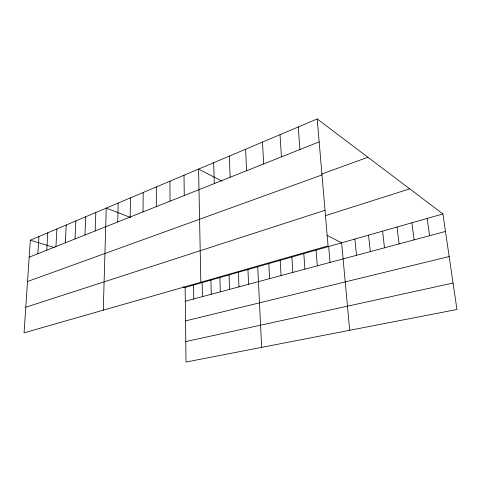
<?xml version="1.0" encoding="UTF-8"?>
<svg xmlns="http://www.w3.org/2000/svg" width="481" height="481" viewBox="0 0 481 481"><rect width="100%" height="100%" fill="white"/><g stroke="black" fill="none" stroke-linecap="round" stroke-linejoin="round"><path stroke-width="0.72" d="M156.283 206.638L156.337 186.935M143.001 211.917L143.188 192.49M130.159 217.027L130.471 197.865M117.731 221.969L118.164 203.066M103.289 310.167L106.247 208.099L130.405 217.454M95.19 230.934L95.821 212.506M84.963 234.999L85.684 216.787M75.024 238.955L75.824 220.953M65.35 242.797L66.234 225.006M55.94 246.543L56.896 228.956M46.777 250.186L47.799 232.798M37.855 253.734L38.943 236.538M30.315 240.181L24.05 332.828L328.072 245.887L317.207 118.957L30.315 240.181L54.527 247.577M29.167 257.191L319.168 141.865M321.765 174.008L367.899 157.263M27.519 281.517L321.999 174.94M25.782 307.227L325.024 210.281M325.631 215.608L409.704 188.859M185.125 287.452L442.905 213.949L456.95 309.487L186.009 362.043L185.125 287.452L183.069 286.826M185.287 301.25L445.478 231.457M185.522 320.911L449.164 256.529M185.768 341.576L453.066 283.05M256.397 266.246L257.714 266.757L261.652 347.372M221.927 181.121L198.587 169.084L200.83 282.275M326.888 235.245L341.606 242.833L349.711 330.291M317.207 118.957L442.905 213.949M427.17 218.44L429.563 235.726M411.88 222.799L414.105 239.875M397.029 227.032L399.092 243.903M382.593 231.151L384.499 247.817M368.554 235.149L370.316 251.617M354.894 239.045L356.517 255.321M328.667 246.525L330.032 262.428M316.071 250.114L317.316 265.837M298.238 126.978L299.922 149.519M303.794 253.613L304.924 269.162M291.835 257.028L292.857 272.396M280.008 134.68L281.439 156.866M280.17 260.353L281.09 275.553M262.476 142.087L263.672 163.931M268.801 263.594L269.625 278.631M245.599 149.218L246.579 170.731M247.943 269.54L248.587 284.271M238.384 272.264L238.955 286.856M229.353 156.084L230.122 177.273M229.034 274.934L229.527 289.388M219.877 277.543L220.304 291.859M213.69 162.698L214.273 183.574M210.918 280.098L211.273 294.282M202.14 282.6L202.429 296.657M193.548 285.053L193.771 298.978M184.013 175.24L184.253 195.514M169.937 181.187L170.027 201.172"/></g></svg>
